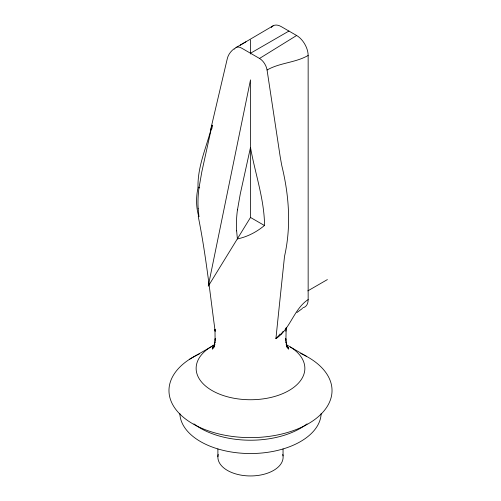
<?xml version="1.0" encoding="UTF-8"?>
<svg xmlns="http://www.w3.org/2000/svg" width="501" height="501" viewBox="0 0 501 501"><rect width="100%" height="100%" fill="white"/><g stroke="black" fill="none" stroke-linecap="round" stroke-linejoin="round"><path stroke-width="0.75" d="M286.171 327.579L285.902 340.423L285.727 338.419L286.415 343.742L285.896 341.72L287.305 346.711L286.409 344.644L288.67 349.134L287.073 346.861L288.739 348.59L286.553 346.479L288.388 347.919L286.791 346.673M285.846 331.28L286.109 328.255M199.047 187.687L201.84 171.718L212.067 125.237L212.067 128.35M237.48 209.875L240.28 193.906L250.5 147.432C255.072 173.478 264.29 198.922 264.559 225.575L250.5 217.459L250.5 79.878L208.222 286.253L250.5 217.459M210.326 130.993L227.185 59.112C228.055 54.878 230.761 51.196 234.224 48.678M212.067 125.237C207.17 145.804 197.494 165.612 198.008 187.155L199.348 187.925M283.121 331.336L280.71 334.618M296.987 312.48L302.51 308.403M214.209 346.673L212.612 347.919L214.447 346.479L212.261 348.59L213.927 346.861L212.33 349.134L214.591 344.644L213.695 346.711L215.104 341.72L214.585 343.742L215.273 338.419L215.098 340.423L214.985 329.27L215.154 331.28C209.932 292.985 205.917 254.42 198.246 216.495M271.26 27.511A16.308 9.413 60 0 1 281.249 26.622L296.623 35.496A16.308 9.413 60 0 1 308.153 55.467L308.153 299.567C293.599 309.167 290.474 329.051 275.919 338.651C278.731 311.209 281.625 283.773 284.524 256.343C291.332 226.264 289.064 195.365 281.794 165.612A449.178 259.336 60 0 1 280.084 156.068L267.064 70.002A10.872 6.275 60 0 0 259.518 58.454L241.482 48.04A10.872 6.275 60 0 0 234.524 49.123M245.922 41.802L240.342 45.065L273.095 25.814M296.623 35.496L259.518 58.454M250.5 53.25L288.933 31.056M307.814 290.887L327.372 279.596M189.647 359.217L214.841 344.675M236.077 47.482L241.35 44.483M267.064 70.002C279.827 62.656 295.39 62.813 308.153 55.467M290.254 346.955L306.48 356.324M237.38 238.808L236.635 230.848M198.947 216.62L198.196 208.66M283.046 448.915L283.046 455.923M250.5 39.936L250.5 54.02M217.891 448.934L217.891 456.724M198.834 216.67A60.164 49.067 -55.3 0 1 198.152 187.161M198.152 208.685A108.93 62.894 -60 0 1 198.997 187.706M264.484 225.456A60.164 49.067 -55.3 0 1 237.38 238.927M236.591 230.88A108.93 62.894 -60 0 1 237.436 209.894M282.783 454.438A32.615 18.831 0 0 1 250.5 475.95A32.615 18.831 0 0 1 218.217 454.438M321.154 413.469A70.66 40.794 0 0 1 250.5 453.537A70.66 40.794 0 0 1 179.846 413.469M307.069 423.871A70.66 40.794 0 0 1 193.931 423.871M300.681 353.449A81.531 47.075 0 0 1 310.645 422.33A81.531 47.075 0 0 1 190.919 422.681A81.531 47.075 0 0 1 199.667 353.744M286.096 344.638A54.358 31.381 0 0 1 289.841 390.016A54.358 31.381 0 0 1 211.159 390.016A54.358 31.381 0 0 1 214.904 344.638M280.078 333.954A27.749 22.457 73 0 1 275.782 338.419M308.153 299.567A16.308 9.413 60 0 1 302.93 307.695"/></g></svg>
